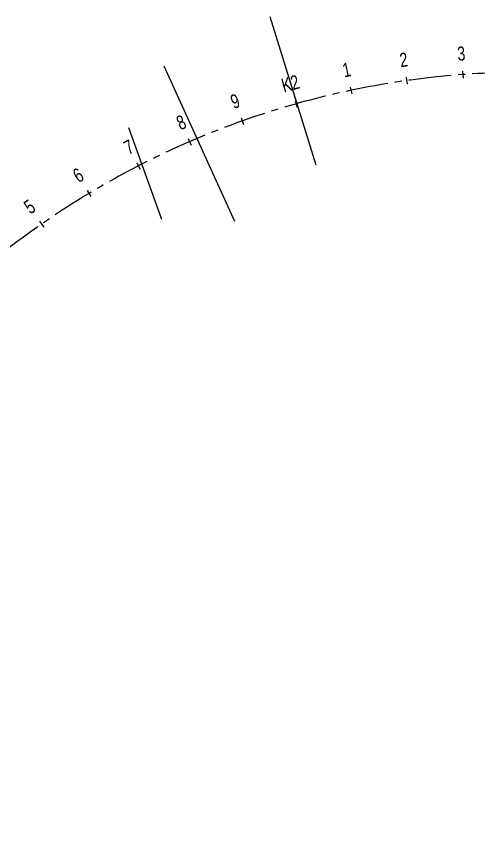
# Model space of a CAD drawing. Header units: millimetres. Extents: x 29316 to 52938, y 29851 to 35526.
# Drawn here: x 31308 to 32126, y 32063 to 33518 of the extents above; entities that cross this region are included whole.
import ezdxf
from ezdxf.enums import TextEntityAlignment as Align

# ---------------------------------------------------------------- set-up
doc = ezdxf.new("R2010")
doc.units = ezdxf.units.MM
doc.header["$MEASUREMENT"] = 0
doc.linetypes.add('CENTER2', pattern=[1.125, 0.75, -0.125, 0.125, -0.125])
doc.layers.get('0').update_dxf_attribs({"linetype": 'CONTINUOUS'})
doc.layers.add('标注_桩号', color=2, linetype='CONTINUOUS')
doc.styles.get("Standard").update_dxf_attribs({"font": 'rc9.shx', "width": 0.75, "height": 6, "bigfont": 'hztxt.shx'})

msp = doc.modelspace()

# ---------------------------------------------------------------- linework, layer by layer
for p, q in [((31756.7, 33517.7), (31838.1, 33255.4)), ((31569, 33430.6), (31693.9, 33155.4)), ((31506.4, 33321.4), (31565.1, 33159.3))]:
    msp.add_line(p, q)
at = {"color": 1, "linetype": 'CENTER2', "ltscale": 100}
msp.add_arc((32209.3, 31918.8), 1500, 86.4593, 174.468, dxfattribs=at)
at = {"layer": '标注_桩号'}
for p, q in [((32097.6, 33420.9), (32098.5, 33408.4)), ((31997.8, 33410.1), (31999.5, 33397.7)), ((31898.9, 33392.7), (31901.5, 33380.5)), ((31801.4, 33368.8), (31804.8, 33356.7)), ((31705.7, 33338.4), (31709.9, 33326.6)), ((31612.3, 33301.7), (31617.2, 33290.2)), ((31521.5, 33258.8), (31527.2, 33247.7)), ((31433.7, 33210), (31440.2, 33199.3)), ((31349.4, 33155.5), (31356.6, 33145.2))]:
    msp.add_line(p, q, dxfattribs=at)

# ---------------------------------------------------------------- texts
at = {"layer": '标注_桩号', "width": 0.75}
for s, rotation, p in [('3', 4.2539, (32096.2, 33439.6)), ('2', 8.0736, (31995.1, 33428.7)), ('1', 11.8933, (31895, 33411.1)), ('K2', 15.713, (31796.3, 33386.8)), ('9', 19.5328, (31699.4, 33356)), ('8', 23.3525, (31604.8, 33318.9)), ('7', 27.1722, (31512.9, 33275.5)), ('6', 30.9919, (31424.1, 33226.1)), ('5', 34.8116, (31338.7, 33170.9))]:
    msp.add_text(s, height=25, rotation=rotation, dxfattribs=at).set_placement(p, align=Align.CENTER)

doc.saveas('drawing.dxf')
